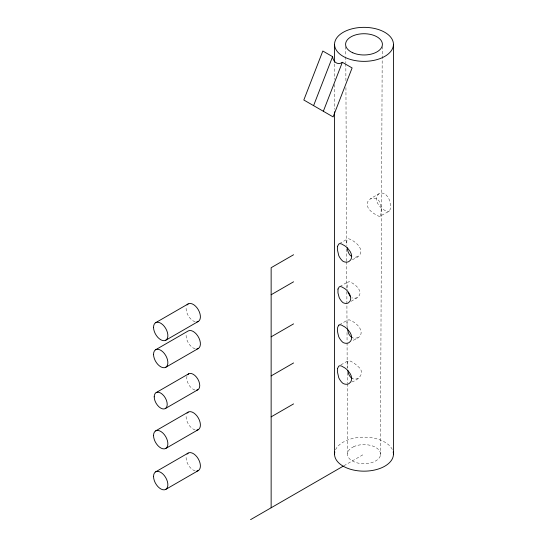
<?xml version="1.0" encoding="UTF-8"?>
<svg xmlns="http://www.w3.org/2000/svg" width="547" height="547" viewBox="0 0 547 547"><rect width="100%" height="100%" fill="white"/><g stroke="black" fill="none" stroke-linecap="round" stroke-linejoin="round"><path stroke-width="0.41" stroke-dasharray="2.73 2.05" d="M380.418 455.419L382.244 46.598M352.33 259.565C368.343 254.382 358.709 242.335 348.637 238.724C345.807 238.991 347.119 243.299 346.901 245.172M353.157 340.248C368.637 335.4 358.483 322.915 348.904 319.721C345.649 320.487 347.577 325.732 347.427 328.132M351.783 381.991C359.509 379.68 365.881 372.035 357.492 366.059C355.099 363.693 352.22 361.704 349.034 360.596C345.964 361.211 347.625 366.093 347.502 368.336M380.397 216.311C387.057 183.498 348.377 202.452 379.399 216.489L389.218 211.224C391.782 208.004 390.189 203.142 389.218 199.532A10.256 5.094 66.1 0 0 384.821 193.809A10.256 6.646 53 0 0 379.092 193.686L370.319 198.759M351.119 301.288L357.273 297.732C364.774 292.043 355.112 283.503 349.013 281.609C345.69 282.348 347.789 287.613 347.598 289.937M379.092 193.693C374.743 196.325 376.138 202.219 379.092 205.378A10.256 6.646 53 0 0 384.821 210.335A10.256 5.094 66.1 0 0 389.218 211.224M339.523 243.586L347.653 238.889M339.919 286.498L348.036 281.814M339.489 324.761L347.947 319.872M340.931 364.876L348.097 360.74M343.885 465.777L364.001 454.167M357.82 256.399L355.844 257.145L353.348 257.172M358.114 337.383C356.22 338.306 353.861 338.716 351.994 337.492M358.264 378.244C356.364 379.174 353.998 379.591 352.124 378.367M357.273 297.732L353.581 298.443L351.871 297.739M345.752 46.591L345.793 55.979M345.8 56.833L345.827 62.809M345.827 63.657L345.909 81.585M345.936 87.561L346.641 245.453M346.654 248.864L346.709 260.816M346.709 261.671L346.832 288.125M346.846 291.544L347.003 326.538M347.03 332.508L347.072 341.896M347.072 342.75L347.181 367.502M347.208 372.623L347.249 382.866M347.256 383.721L347.577 455.412M334.552 63.992L334.552 79.356M334.552 84.477L334.552 109.236M335.55 449.764A29.449 17.005 0 0 1 364.001 437.162A29.449 17.005 0 0 1 392.445 449.764M195.101 470.885A10.126 5.846 60 0 1 186.336 455.699M195.101 429.928A10.126 5.846 60 0 1 186.336 414.749M195.101 348.781A10.126 5.846 60 0 1 186.336 333.595M195.101 321.732A10.126 5.846 60 0 1 186.336 306.546M194.93 390.038A9.203 5.313 60 0 1 186.965 376.233M353.916 446.578L350.859 448.342A16.567 9.566 0 0 0 350.853 459.986L353.909 461.75A16.567 9.566 0 0 0 376.206 460.629A16.567 9.566 0 0 0 376.213 447.706A16.567 9.566 0 0 0 353.916 446.578"/><path stroke-width="0.82" d="M313.588 105.639L332.59 56.669L322.826 51.028L303.824 100.005L333.109 116.908L352.111 67.937L342.347 62.303A8.314 6.557 -84.9 0 1 332.59 56.669M323.345 111.273L342.347 62.303M338.778 325.164C336.214 328.385 337.814 333.246 338.778 336.856A10.256 5.094 66.1 0 0 343.174 342.579A10.256 6.646 53 0 0 348.904 342.702C353.253 340.063 351.858 334.169 348.904 331.01A10.256 6.646 53 0 0 343.174 326.053A10.256 5.094 66.1 0 0 338.778 325.164M155.649 322.696L188.189 303.906M293.589 254.745L271.141 267.709L271.141 507.78M165.775 340.227L198.308 321.445M155.649 349.745L188.189 330.962A10.126 5.846 60 0 1 198.923 337.971A10.126 5.846 60 0 1 196.824 348.952M271.141 294.758L293.589 281.794M165.775 367.276L198.308 348.494M156.107 392.623L188.647 373.833M271.141 336.836L293.589 323.872M165.31 408.561L197.85 389.772M155.649 430.892L188.189 412.11M271.141 375.905L293.589 362.948M165.775 448.431L198.308 429.648M155.649 471.849L188.189 453.06M271.141 416.862L293.589 403.898M165.775 489.38L198.308 470.598M250.574 519.65L343.174 466.188M351.742 256.488C348.719 254.779 347.591 251.052 347.208 247.812M351.994 337.492C348.965 335.776 347.892 332.029 347.502 328.795M352.124 378.367C349.321 376.78 348.159 373.375 347.776 370.346M350.271 296.57L348.008 292.228M393.45 44.355A29.449 17.005 0 0 1 349.273 59.076A29.449 17.005 0 0 1 349.273 29.627A29.449 17.005 0 0 1 393.45 44.355L393.45 454.167M334.552 44.355L334.552 62.283M334.552 111.8L334.552 454.167M393.197 451.945A29.449 17.005 0 0 1 364.001 471.165A29.449 17.005 0 0 1 334.805 451.945M187.047 413.163A10.126 5.846 60 0 1 198.308 417.956A10.126 5.846 60 0 1 196.824 430.099M187.047 454.119A10.126 5.846 60 0 1 198.308 458.906A10.126 5.846 60 0 1 196.824 471.056M187.614 374.798A9.203 5.313 60 0 1 197.85 379.146A9.203 5.313 60 0 1 196.503 390.189M187.047 304.966A10.126 5.846 60 0 1 198.308 309.752A10.126 5.846 60 0 1 196.824 321.903M337.602 246.259L337.602 250.54L338.778 255.702A10.256 5.094 66.1 0 0 343.174 261.432A10.256 6.646 53 0 0 348.904 261.548C353.253 258.916 351.858 253.022 348.904 249.856A10.256 6.646 53 0 0 343.174 244.906A10.256 5.094 66.1 0 0 338.778 244.017L337.602 246.259M337.971 289.048L337.971 292.939L339.181 297.554A9.32 4.636 66.1 0 0 343.174 302.758A9.32 6.038 53 0 0 348.384 302.867C352.22 300.371 350.736 295.271 348.384 292.242A9.32 6.038 53 0 0 343.174 287.729A9.32 4.636 66.1 0 0 339.181 286.922L337.971 289.048M337.602 368.363L337.602 372.644L338.778 377.806A10.256 5.094 66.1 0 0 343.174 383.536A10.256 6.646 53 0 0 348.904 383.652C353.253 381.013 351.858 375.126 348.904 371.96A10.256 6.646 53 0 0 343.174 367.003A10.256 5.094 66.1 0 0 338.778 366.114L337.602 368.363M352.788 52.779A18.407 10.625 0 0 0 382.244 45.743A18.407 10.625 0 0 0 356.959 34.536A18.407 10.625 0 0 0 352.788 52.779M153.55 327.325A10.126 5.846 60 0 0 164.291 340.685A10.126 5.846 60 0 0 164.291 326.368A10.126 5.846 60 0 0 153.55 327.325M153.55 435.528A10.126 5.846 60 0 0 164.291 448.889A10.126 5.846 60 0 0 164.291 434.571A10.126 5.846 60 0 0 153.55 435.528M153.55 354.381A10.126 5.846 60 0 0 164.291 367.734A10.126 5.846 60 0 0 164.291 353.417A10.126 5.846 60 0 0 153.55 354.381M154.206 396.835A9.203 5.313 60 0 0 163.963 408.978A9.203 5.313 60 0 0 163.963 395.96A9.203 5.313 60 0 0 154.206 396.835M153.55 476.478A10.126 5.846 60 0 0 164.291 489.838A10.126 5.846 60 0 0 164.291 475.521A10.126 5.846 60 0 0 153.55 476.478"/></g></svg>
